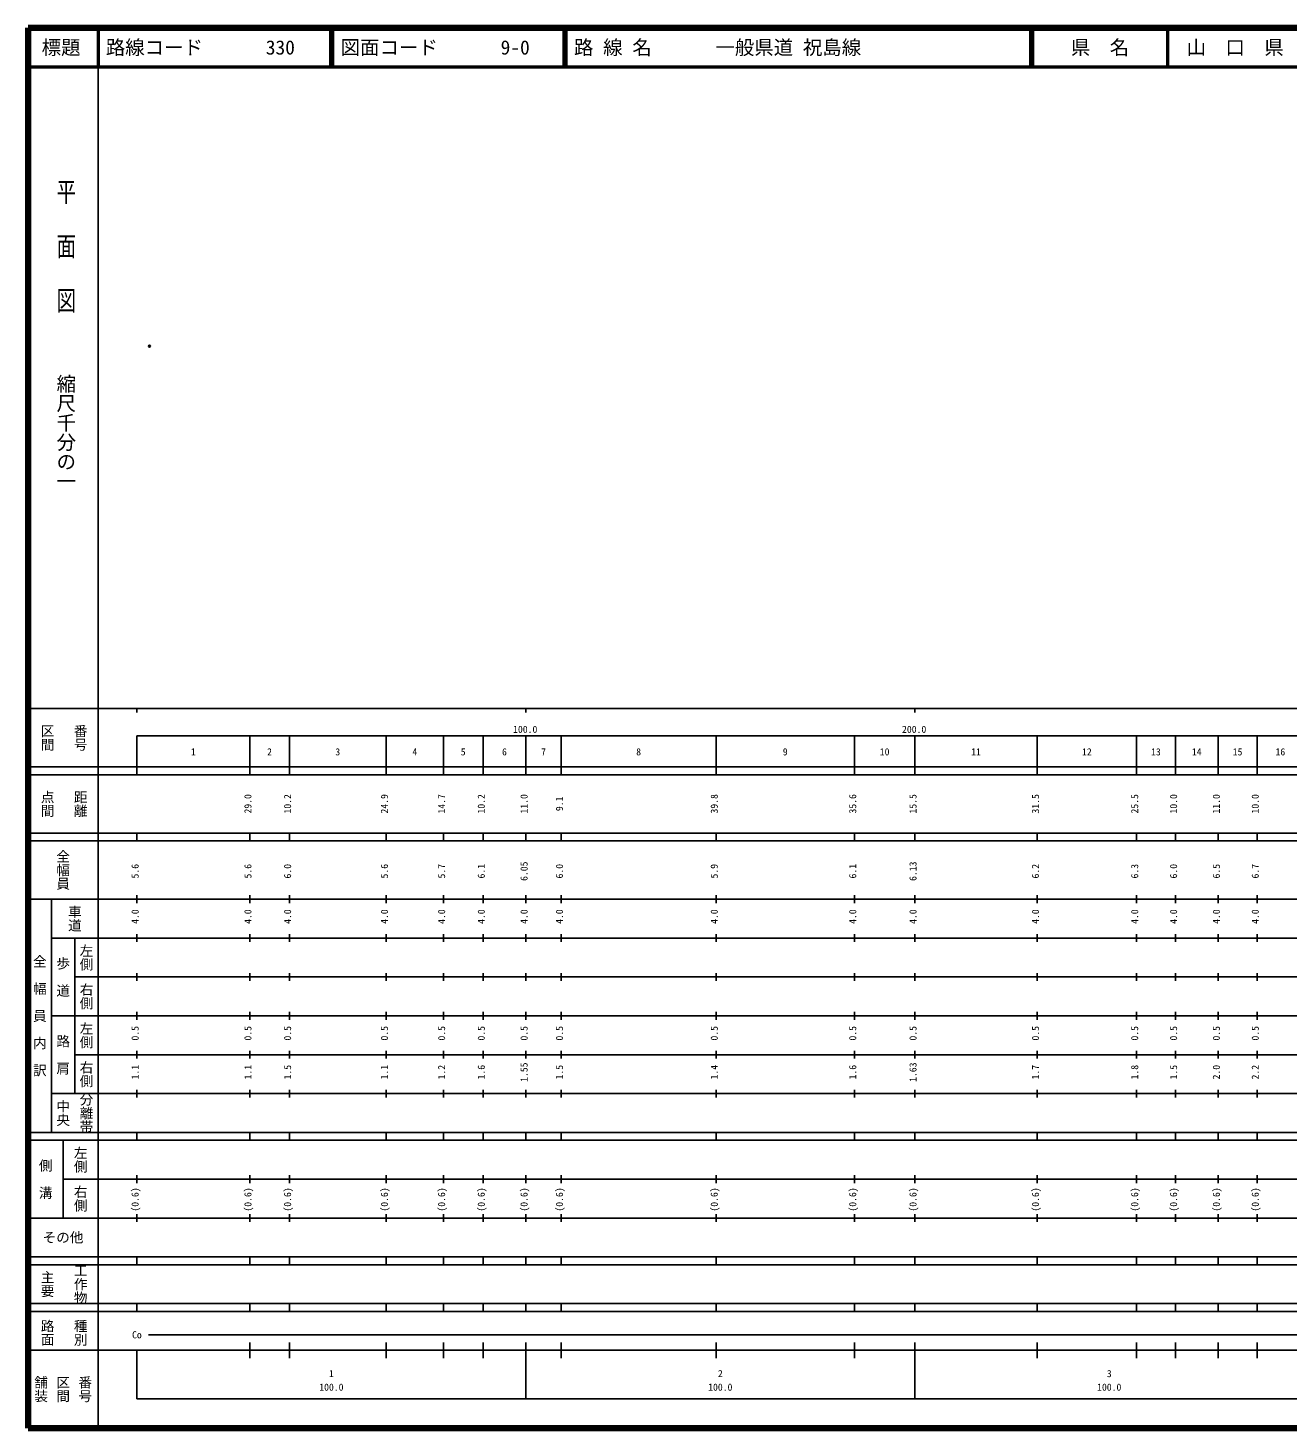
# Model space of a CAD drawing. Units: millimetres on the paper. Extents: x 40 to 680, y 20 to 380.
# Drawn here: x 40 to 364, y 20 to 380 of the extents above; entities that cross this region are included whole.
import ezdxf
from ezdxf.enums import TextEntityAlignment as Align

# ---------------------------------------------------------------- set-up
doc = ezdxf.new("R2010")
doc.units = ezdxf.units.MM
doc.header["$PDMODE"] = 32
doc.header["$PDSIZE"] = 0.5
doc.layers.add('M-OTRS', color=6, linetype='Continuous')
doc.layers.add('M-TTL-TXT', color=7, linetype='Continuous')
for name, color, linetype, lineweight in [('M-TTL', 2, 'Continuous', 140), ('M-TTL-BAND', 7, 'Continuous', 25), ('M-TTL-LINE', 7, 'Continuous', 50)]:
    doc.layers.add(name, color=color, linetype=linetype, lineweight=lineweight)
doc.styles.add('@ＭＳ ゴシック', font='')
doc.styles.add('ＭＳ ゴシック', font='')
doc.styles.get('@ＭＳ ゴシック').set_extended_font_data('@MS Gothic')
doc.styles.get('ＭＳ ゴシック').set_extended_font_data('MS Gothic')

msp = doc.modelspace()

# ---------------------------------------------------------------- linework, layer by layer
at = {"layer": 'M-OTRS'}
msp.add_point((71.21, 298.169), dxfattribs=at)
at = {"layer": 'M-TTL'}
for p, q in [((40, 380), (40, 20)), ((680, 380), (40, 380)), ((40, 20), (680, 20))]:
    msp.add_line(p, q, dxfattribs=at)
at = {"layer": 'M-TTL-BAND'}
for p, q in [((58, 370), (58, 20)), ((40, 205), (579, 205)), ((68, 205), (68, 204)), ((168, 205), (168, 204)), ((268, 205), (268, 204)), ((68, 198), (579, 198)), ((68, 198), (68, 188)), ((97, 188), (97, 198)), ((107.2, 188), (107.2, 198)), ((132.1, 188), (132.1, 198)), ((146.8, 188), (146.8, 198)), ((157, 188), (157, 198)), ((168, 188), (168, 198)), ((177.1, 188), (177.1, 198)), ((216.9, 188), (216.9, 198)), ((252.5, 188), (252.5, 198)), ((268, 188), (268, 198)), ((299.5, 188), (299.5, 198)), ((325, 188), (325, 198)), ((335, 188), (335, 198)), ((346, 188), (346, 198)), ((356, 188), (356, 198)), ((40, 190), (579, 190)), ((40, 188), (579, 188)), ((40, 173), (579, 173)), ((68, 171), (68, 173)), ((97, 171), (97, 173)), ((107.2, 171), (107.2, 173)), ((132.1, 171), (132.1, 173)), ((146.8, 171), (146.8, 173)), ((157, 171), (157, 173)), ((168, 171), (168, 173)), ((177.1, 171), (177.1, 173)), ((216.9, 171), (216.9, 173)), ((252.5, 171), (252.5, 173)), ((268, 171), (268, 173)), ((299.5, 171), (299.5, 173)), ((325, 171), (325, 173)), ((335, 171), (335, 173)), ((346, 171), (346, 173)), ((356, 171), (356, 173)), ((40, 171), (579, 171)), ((40, 156), (579, 156)), ((46, 96), (46, 156)), ((68, 155), (68, 157)), ((97, 155), (97, 157)), ((107.2, 155), (107.2, 157)), ((132.1, 155), (132.1, 157)), ((146.8, 155), (146.8, 157)), ((157, 155), (157, 157)), ((168, 155), (168, 157)), ((177.1, 155), (177.1, 157)), ((216.9, 155), (216.9, 157)), ((252.5, 155), (252.5, 157)), ((268, 155), (268, 157)), ((299.5, 155), (299.5, 157)), ((325, 155), (325, 157)), ((335, 155), (335, 157)), ((346, 155), (346, 157)), ((356, 155), (356, 157)), ((46, 146), (579, 146)), ((52, 146), (52, 106)), ((68, 145), (68, 147)), ((97, 145), (97, 147)), ((107.2, 145), (107.2, 147)), ((132.1, 145), (132.1, 147)), ((146.8, 145), (146.8, 147)), ((157, 145), (157, 147)), ((168, 145), (168, 147)), ((177.1, 145), (177.1, 147)), ((216.9, 145), (216.9, 147)), ((252.5, 145), (252.5, 147)), ((268, 145), (268, 147)), ((299.5, 145), (299.5, 147)), ((325, 145), (325, 147)), ((335, 145), (335, 147)), ((346, 145), (346, 147)), ((356, 145), (356, 147)), ((68, 135), (68, 137)), ((97, 135), (97, 137)), ((107.2, 135), (107.2, 137)), ((132.1, 135), (132.1, 137)), ((146.8, 135), (146.8, 137)), ((157, 135), (157, 137)), ((168, 135), (168, 137)), ((177.1, 135), (177.1, 137)), ((216.9, 135), (216.9, 137)), ((252.5, 135), (252.5, 137)), ((268, 135), (268, 137)), ((299.5, 135), (299.5, 137)), ((325, 135), (325, 137)), ((335, 135), (335, 137)), ((346, 135), (346, 137)), ((356, 135), (356, 137)), ((52, 136), (579, 136)), ((46, 126), (579, 126)), ((68, 125), (68, 127)), ((97, 125), (97, 127)), ((107.2, 125), (107.2, 127)), ((132.1, 125), (132.1, 127)), ((146.8, 125), (146.8, 127)), ((157, 125), (157, 127)), ((168, 125), (168, 127)), ((177.1, 125), (177.1, 127)), ((216.9, 125), (216.9, 127)), ((252.5, 125), (252.5, 127)), ((268, 125), (268, 127)), ((299.5, 125), (299.5, 127)), ((325, 125), (325, 127)), ((335, 125), (335, 127)), ((346, 125), (346, 127)), ((356, 125), (356, 127)), ((52, 116), (579, 116)), ((68, 115), (68, 117)), ((97, 115), (97, 117)), ((107.2, 115), (107.2, 117)), ((132.1, 115), (132.1, 117)), ((146.8, 115), (146.8, 117)), ((157, 115), (157, 117)), ((168, 115), (168, 117)), ((177.1, 115), (177.1, 117)), ((216.9, 115), (216.9, 117)), ((252.5, 115), (252.5, 117)), ((268, 115), (268, 117)), ((299.5, 115), (299.5, 117)), ((325, 115), (325, 117)), ((335, 115), (335, 117)), ((346, 115), (346, 117)), ((356, 115), (356, 117)), ((46, 106), (579, 106)), ((68, 105), (68, 107)), ((97, 105), (97, 107)), ((107.2, 105), (107.2, 107)), ((132.1, 105), (132.1, 107)), ((146.8, 105), (146.8, 107)), ((157, 105), (157, 107)), ((168, 105), (168, 107)), ((177.1, 105), (177.1, 107)), ((216.9, 105), (216.9, 107)), ((252.5, 105), (252.5, 107)), ((268, 105), (268, 107)), ((299.5, 105), (299.5, 107)), ((325, 105), (325, 107)), ((335, 105), (335, 107)), ((346, 105), (346, 107)), ((356, 105), (356, 107)), ((40, 96), (579, 96)), ((40, 94), (579, 94)), ((49, 94), (49, 74)), ((68, 94), (68, 96)), ((97, 94), (97, 96)), ((107.2, 94), (107.2, 96)), ((132.1, 94), (132.1, 96)), ((146.8, 94), (146.8, 96)), ((157, 94), (157, 96)), ((168, 94), (168, 96)), ((177.1, 94), (177.1, 96)), ((216.9, 94), (216.9, 96)), ((252.5, 94), (252.5, 96)), ((268, 94), (268, 96)), ((299.5, 94), (299.5, 96)), ((325, 94), (325, 96)), ((335, 94), (335, 96)), ((346, 94), (346, 96)), ((356, 94), (356, 96)), ((49, 84), (579, 84)), ((68, 83), (68, 85)), ((97, 83), (97, 85)), ((107.2, 83), (107.2, 85)), ((132.1, 83), (132.1, 85)), ((146.8, 83), (146.8, 85)), ((157, 83), (157, 85)), ((168, 83), (168, 85)), ((177.1, 83), (177.1, 85)), ((216.9, 83), (216.9, 85)), ((252.5, 83), (252.5, 85)), ((268, 83), (268, 85)), ((299.5, 83), (299.5, 85)), ((325, 83), (325, 85)), ((335, 83), (335, 85)), ((346, 83), (346, 85)), ((356, 83), (356, 85)), ((40, 74), (579, 74)), ((68, 73), (68, 75)), ((97, 73), (97, 75)), ((107.2, 73), (107.2, 75)), ((132.1, 73), (132.1, 75)), ((146.8, 73), (146.8, 75)), ((157, 73), (157, 75)), ((168, 73), (168, 75)), ((177.1, 73), (177.1, 75)), ((216.9, 73), (216.9, 75)), ((252.5, 73), (252.5, 75)), ((268, 73), (268, 75)), ((299.5, 73), (299.5, 75)), ((325, 73), (325, 75)), ((335, 73), (335, 75)), ((346, 73), (346, 75)), ((356, 73), (356, 75)), ((40, 64), (579, 64)), ((40, 62), (579, 62)), ((68, 62), (68, 64)), ((97, 62), (97, 64)), ((107.2, 62), (107.2, 64)), ((132.1, 62), (132.1, 64)), ((146.8, 62), (146.8, 64)), ((157, 62), (157, 64)), ((168, 62), (168, 64)), ((177.1, 62), (177.1, 64)), ((216.9, 62), (216.9, 64)), ((252.5, 62), (252.5, 64)), ((268, 62), (268, 64)), ((299.5, 62), (299.5, 64)), ((325, 62), (325, 64)), ((335, 62), (335, 64)), ((346, 62), (346, 64)), ((356, 62), (356, 64)), ((40, 52), (579, 52)), ((68, 50), (68, 52)), ((97, 50), (97, 52)), ((107.2, 50), (107.2, 52)), ((132.1, 50), (132.1, 52)), ((146.8, 50), (146.8, 52)), ((157, 50), (157, 52)), ((168, 50), (168, 52)), ((177.1, 50), (177.1, 52)), ((216.9, 50), (216.9, 52)), ((252.5, 50), (252.5, 52)), ((268, 50), (268, 52)), ((299.5, 50), (299.5, 52)), ((325, 50), (325, 52)), ((335, 50), (335, 52)), ((346, 50), (346, 52)), ((356, 50), (356, 52)), ((40, 50), (579, 50)), ((71, 44), (565, 44)), ((40, 40), (579, 40)), ((68, 40), (68, 27.5)), ((97, 38), (97, 42)), ((107.2, 38), (107.2, 42)), ((132.1, 38), (132.1, 42)), ((146.8, 38), (146.8, 42)), ((157, 38), (157, 42)), ((168, 27.5), (168, 42)), ((177.1, 38), (177.1, 42)), ((216.9, 38), (216.9, 42)), ((252.5, 38), (252.5, 42)), ((268, 27.5), (268, 42)), ((299.5, 38), (299.5, 42)), ((325, 38), (325, 42)), ((335, 38), (335, 42)), ((346, 38), (346, 42)), ((356, 38), (356, 42)), ((68, 27.5), (579, 27.5))]:
    msp.add_line(p, q, dxfattribs=at)
at = {"layer": 'M-TTL-LINE'}
for p, q in [((58, 380), (58, 370)), ((117.75, 380), (117.75, 370)), ((118.25, 380), (118.25, 370)), ((177.75, 380), (177.75, 370)), ((178.25, 380), (178.25, 370)), ((297.75, 380), (297.75, 370)), ((298.25, 380), (298.25, 370)), ((333, 380), (333, 370)), ((40, 370), (680, 370))]:
    msp.add_line(p, q, dxfattribs=at)

# ---------------------------------------------------------------- texts
at = {"layer": 'M-TTL-BAND', "style": '@ＭＳ ゴシック', "width": 1.4}
msp.add_text('平  面  図', height=3.666, rotation=270, dxfattribs=at).set_placement((49.777, 306.475), align=Align.MIDDLE_RIGHT)
at = {"layer": 'M-TTL-BAND', "style": '@ＭＳ ゴシック'}
msp.add_text('縮尺千分の一', height=3.666, rotation=270, dxfattribs=at).set_placement((49.777, 261.03), align=Align.MIDDLE_RIGHT)
for s, p in [('区間', (45, 197.5)), ('番号', (53.5, 197.5)), ('点間', (45, 180.5)), ('距離', (53.5, 180.5)), ('全幅員', (49, 163.5)), ('車道', (52, 151)), ('左側', (55, 141)), ('全\u3000幅\u3000員\u3000内\u3000訳', (43, 126)), ('歩\u3000道', (49, 136)), ('右側', (55, 131)), ('左側', (55, 121)), ('路\u3000肩', (49, 116)), ('右側', (55, 111)), ('分離帯', (55, 101)), ('中央', (49, 101)), ('左側', (53.5, 89)), ('側\u3000溝', (44.5, 84)), ('右側', (53.5, 79)), ('工作物', (53.5, 57)), ('主要', (45, 57)), ('路面', (45, 44.5)), ('種別', (53.5, 44.5)), ('舗装', (43.333, 30)), ('区間', (49, 30)), ('番号', (54.667, 30))]:
    msp.add_text(s, height=2.566, rotation=270, dxfattribs=at).set_placement(p, align=Align.MIDDLE_CENTER)
at = {"layer": 'M-TTL-BAND', "style": 'ＭＳ ゴシック'}
for s, p in [('100.0', (167.844, 198.195)), ('200.0', (267.844, 198.195)), ('1', (82.5, 192.405)), ('2', (102.1, 192.405)), ('3', (119.65, 192.405)), ('4', (139.45, 192.405)), ('5', (151.9, 192.405)), ('6', (162.5, 192.405)), ('7', (172.55, 192.405)), ('8', (197, 192.405)), ('9', (234.7, 192.405)), ('10', (260.25, 192.405)), ('11', (283.75, 192.405)), ('12', (312.25, 192.405)), ('13', (330, 192.405)), ('14', (340.5, 192.405)), ('15', (351, 192.405)), ('16', (362, 192.405)), ('Co', (68, 42.5)), ('1', (118, 32.523)), ('2', (218, 32.523)), ('3', (318, 32.523)), ('100.0', (118, 29.033)), ('100.0', (218, 29.033)), ('100.0', (318, 29.033))]:
    msp.add_text(s, height=1.833, dxfattribs=at).set_placement(p, align=Align.BOTTOM_CENTER)
for s, p in [('29.0', (98, 180.5)), ('10.2', (108.2, 180.5)), ('24.9', (133.1, 180.5)), ('14.7', (147.8, 180.5)), ('10.2', (158, 180.5)), ('11.0', (169, 180.5)), ('9.1', (178.1, 180.5)), ('39.8', (217.9, 180.5)), ('35.6', (253.5, 180.5)), ('15.5', (269, 180.5)), ('31.5', (300.5, 180.5)), ('25.5', (326, 180.5)), ('10.0', (336, 180.5)), ('11.0', (347, 180.5)), ('10.0', (357, 180.5)), ('5.6', (69, 163.174)), ('5.6', (98, 163.174)), ('6.0', (108.2, 163.174)), ('5.6', (133.1, 163.174)), ('5.7', (147.8, 163.174)), ('6.1', (158, 163.174)), ('6.05', (169, 163.174)), ('6.0', (178.1, 163.174)), ('5.9', (217.9, 163.174)), ('6.1', (253.5, 163.174)), ('6.13', (269, 163.174)), ('6.2', (300.5, 163.174)), ('6.3', (326, 163.174)), ('6.0', (336, 163.174)), ('6.5', (347, 163.174)), ('6.7', (357, 163.174)), ('4.0', (69, 151.5)), ('4.0', (98, 151.5)), ('4.0', (108.2, 151.5)), ('4.0', (133.1, 151.5)), ('4.0', (147.8, 151.5)), ('4.0', (158, 151.5)), ('4.0', (169, 151.5)), ('4.0', (178.1, 151.5)), ('4.0', (217.9, 151.5)), ('4.0', (253.5, 151.5)), ('4.0', (269, 151.5)), ('4.0', (300.5, 151.5)), ('4.0', (326, 151.5)), ('4.0', (336, 151.5)), ('4.0', (347, 151.5)), ('4.0', (357, 151.5)), ('0.5', (69, 121.5)), ('0.5', (98, 121.5)), ('0.5', (108.2, 121.5)), ('0.5', (133.1, 121.5)), ('0.5', (147.8, 121.5)), ('0.5', (158, 121.5)), ('0.5', (169, 121.5)), ('0.5', (178.1, 121.5)), ('0.5', (217.9, 121.5)), ('0.5', (253.5, 121.5)), ('0.5', (269, 121.5)), ('0.5', (300.5, 121.5)), ('0.5', (326, 121.5)), ('0.5', (336, 121.5)), ('0.5', (347, 121.5)), ('0.5', (357, 121.5)), ('1.1', (69, 111.5)), ('1.1', (98, 111.5)), ('1.5', (108.2, 111.5)), ('1.1', (133.1, 111.5)), ('1.2', (147.8, 111.5)), ('1.6', (158, 111.5)), ('1.55', (169, 111.5)), ('1.5', (178.1, 111.5)), ('1.4', (217.9, 111.5)), ('1.6', (253.5, 111.5)), ('1.63', (269, 111.5)), ('1.7', (300.5, 111.5)), ('1.8', (326, 111.5)), ('1.5', (336, 111.5)), ('2.0', (347, 111.5)), ('2.2', (357, 111.5)), ('(0.6)', (69, 78.764)), ('(0.6)', (98, 78.764)), ('(0.6)', (108.2, 78.764)), ('(0.6)', (133.1, 78.764)), ('(0.6)', (147.8, 78.764)), ('(0.6)', (158, 78.764)), ('(0.6)', (169, 78.764)), ('(0.6)', (178.1, 78.764)), ('(0.6)', (217.9, 78.764)), ('(0.6)', (253.5, 78.764)), ('(0.6)', (269, 78.764)), ('(0.6)', (300.5, 78.764)), ('(0.6)', (326, 78.764)), ('(0.6)', (336, 78.764)), ('(0.6)', (347, 78.764)), ('(0.6)', (357, 78.764))]:
    msp.add_text(s, height=1.833, rotation=90, dxfattribs=at).set_placement(p, align=Align.BOTTOM_CENTER)
msp.add_text('その他', height=2.566, dxfattribs=at).set_placement((49, 69), align=Align.MIDDLE_CENTER)
at = {"layer": 'M-TTL-TXT', "style": 'ＭＳ ゴシック'}
for s, p in [('標題', (48.5, 375)), ('県\u3000名', (315.625, 375)), ('山\u3000口\u3000県', (350.375, 375))]:
    msp.add_text(s, height=3.666, dxfattribs=at).set_placement(p, align=Align.MIDDLE_CENTER)
for s, p in [('路線コード', (60, 375)), ('330', (101.142, 375)), ('図面コード', (120.38, 375)), ('9-0', (161.521, 375)), ('路 線 名', (180.38, 375)), ('一般県道 祝島線', (216.734, 375))]:
    msp.add_text(s, height=3.666, dxfattribs=at).set_placement(p, align=Align.MIDDLE_LEFT)

doc.saveas('drawing.dxf')
